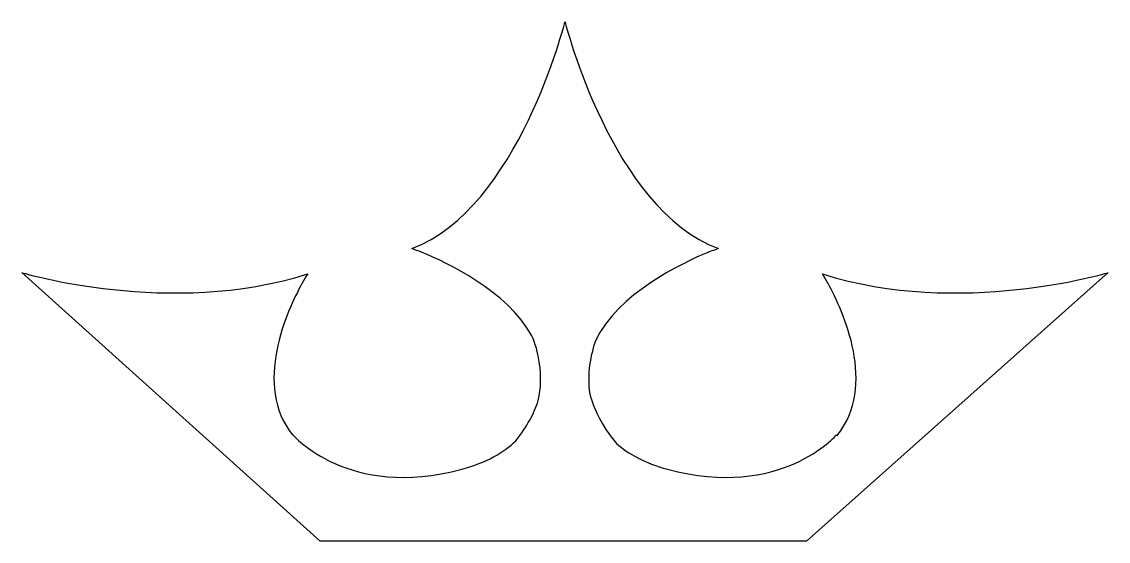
# Model space of a CAD drawing. Header units: centimetres. Extents: x -10.5 to 10.5, y -5 to 5.
import ezdxf

# ---------------------------------------------------------------- set-up
doc = ezdxf.new("R2010")
doc.units = ezdxf.units.CM
doc.header["$MEASUREMENT"] = 0
doc.layers.add('Camada 1', color=7, linetype='Continuous')

msp = doc.modelspace()

# ---------------------------------------------------------------- linework, layer by layer
at = {"layer": 'Camada 1'}
msp.add_open_spline([(4.95616, 0.147), (4.99241, 0.08689), (5.02617, 0.02841), (5.06078, -0.03006), (5.06078, -0.03006), (5.0616, -0.03088), (5.0616, -0.03255), (5.06324, -0.03255), (5.06324, -0.03255), (5.06491, -0.03501), (5.06491, -0.03996), (5.06737, -0.04078), (5.06737, -0.04078), (5.35069, -0.55635), (6.02519, -2.01743), (5.23538, -2.97279), (5.23538, -2.97279), (5.23456, -2.9662), (5.23456, -2.95879), (5.23128, -2.95136), (5.23128, -2.95136), (5.23128, -2.95136), (4.16226, -4.20816), (1.97397, -3.61766), (1.97397, -3.61766), (1.53746, -3.49823), (1.21874, -3.32445), (0.98977, -3.11855), (0.98977, -3.11855), (0.70976, -2.77925), (0.54916, -2.4605), (0.47751, -2.16401), (0.47751, -2.16401), (0.41986, -1.77941), (0.49235, -1.40714), (0.58292, -1.1551), (0.58292, -1.1551), (1.0112, -0.22856), (2.26138, 0.35699), (2.75227, 0.55961), (2.75227, 0.55961), (2.75555, 0.56125), (2.75722, 0.56125), (2.76053, 0.56292), (2.76053, 0.56292), (2.76217, 0.56292), (2.76381, 0.56292), (2.76548, 0.56292), (2.76548, 0.56292), (2.82644, 0.58927), (2.88901, 0.61234), (2.95325, 0.63539), (2.95325, 0.63539), (0.89915, 1.39803), (-0.0002, 5.00539), (-0.0002, 5.00539), (-0.0002, 5.00539), (-0.0002, 5.00539), (-0.89751, 1.39803), (-2.95115, 0.6354), (-2.95115, 0.6354), (-2.88855, 0.61233), (-2.82598, 0.58928), (-2.76338, 0.56293), (-2.76338, 0.56293), (-2.76256, 0.56293), (-2.7605, 0.56293), (-2.75886, 0.56211), (-2.75886, 0.56211), (-2.75637, 0.56129), (-2.75434, 0.56129), (-2.75185, 0.55965), (-2.75185, 0.55965), (-2.28116, 0.36939), (-1.11085, -0.18325), (-0.63685, -1.04801), (-0.63685, -1.04801), (-0.51784, -1.31402), (-0.40089, -1.80324), (-0.51496, -2.29573), (-0.51496, -2.29573), (-0.59238, -2.53788), (-0.73073, -2.79566), (-0.94652, -3.06826), (-0.94652, -3.06826), (-1.18001, -3.2972), (-1.51397, -3.48911), (-1.98588, -3.61761), (-1.98588, -3.61761), (-4.17417, -4.20811), (-5.24237, -2.95131), (-5.24237, -2.95131), (-5.24237, -2.95131), (-5.24401, -2.95708), (-5.24401, -2.95708), (-5.24443, -2.962), (-5.24443, -2.962), (-6.01902, -2.00336), (-5.3482, -0.55546), (-5.06695, -0.04071), (-5.06695, -0.04071), (-5.06364, -0.03989), (-5.06243, -0.03494), (-5.06243, -0.03248), (-5.06243, -0.03248), (-5.06079, -0.03248), (-5.05997, -0.03081), (-5.05997, -0.02999), (-5.05997, -0.02999), (-5.02703, 0.02848), (-4.99202, 0.08696), (-4.95578, 0.14707), (-4.95578, 0.14707), (-7.5999, -0.69636), (-10.46272, 0.17171), (-10.46272, 0.17171), (-10.46272, 0.17171), (-10.46272, 0.17171), (-4.71774, -5.00539), (-4.71774, -5.00539), (-4.71774, -5.00539), (-4.71774, -5.00539), (4.6498, -5.00539), (4.6498, -5.00539), (4.6498, -5.00539), (4.6498, -5.00539), (10.46272, 0.17171), (10.46272, 0.17171), (10.46272, 0.17171), (10.46272, 0.17171), (7.5999, -0.69636), (4.95616, 0.147)], degree=3, knots=[0, 0, 0, 0, 0.02941176, 0.02941176, 0.02941176, 0.02941176, 0.05882353, 0.05882353, 0.05882353, 0.05882353, 0.08823529, 0.08823529, 0.08823529, 0.08823529, 0.11764706, 0.11764706, 0.11764706, 0.11764706, 0.14705882, 0.14705882, 0.14705882, 0.14705882, 0.17647059, 0.17647059, 0.17647059, 0.17647059, 0.20588235, 0.20588235, 0.20588235, 0.20588235, 0.23529412, 0.23529412, 0.23529412, 0.23529412, 0.26470588, 0.26470588, 0.26470588, 0.26470588, 0.29411765, 0.29411765, 0.29411765, 0.29411765, 0.32352941, 0.32352941, 0.32352941, 0.32352941, 0.35294118, 0.35294118, 0.35294118, 0.35294118, 0.38235294, 0.38235294, 0.38235294, 0.38235294, 0.41176471, 0.41176471, 0.41176471, 0.41176471, 0.44117647, 0.44117647, 0.44117647, 0.44117647, 0.47058824, 0.47058824, 0.47058824, 0.47058824, 0.5, 0.5, 0.5, 0.5, 0.52941176, 0.52941176, 0.52941176, 0.52941176, 0.55882353, 0.55882353, 0.55882353, 0.55882353, 0.58823529, 0.58823529, 0.58823529, 0.58823529, 0.61764706, 0.61764706, 0.61764706, 0.61764706, 0.64705882, 0.64705882, 0.64705882, 0.64705882, 0.67647059, 0.67647059, 0.67647059, 0.67647059, 0.70588235, 0.70588235, 0.70588235, 0.70588235, 0.73529412, 0.73529412, 0.73529412, 0.73529412, 0.76470588, 0.76470588, 0.76470588, 0.76470588, 0.79411765, 0.79411765, 0.79411765, 0.79411765, 0.82352941, 0.82352941, 0.82352941, 0.82352941, 0.85294118, 0.85294118, 0.85294118, 0.85294118, 0.88235294, 0.88235294, 0.88235294, 0.88235294, 0.91176471, 0.91176471, 0.91176471, 0.91176471, 0.94117647, 0.94117647, 0.94117647, 0.94117647, 1, 1, 1, 1], dxfattribs=at)

doc.saveas('drawing.dxf')
